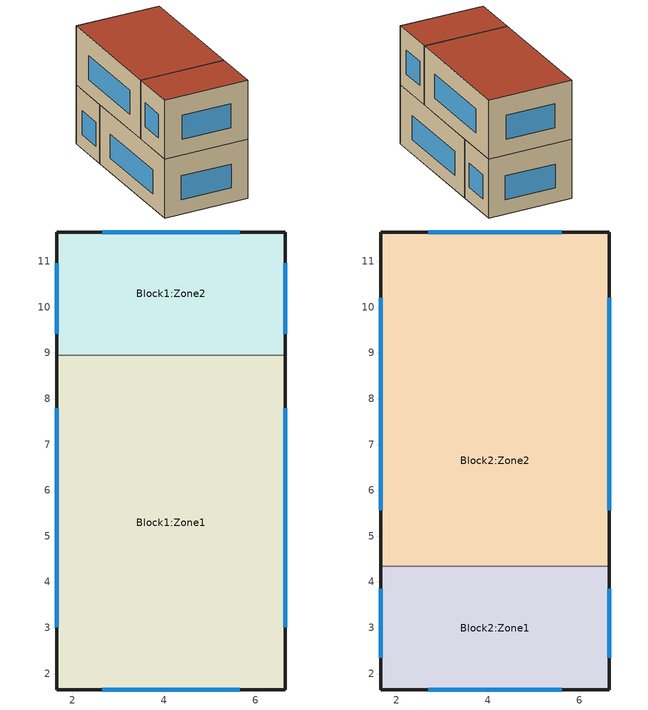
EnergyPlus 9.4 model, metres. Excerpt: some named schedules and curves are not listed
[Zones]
Block1:Zone2
 floor ground (Project ground floor): 6.65,8.95 1.65,8.95 1.65,11.64 6.65,11.64 z0
 wall outside (Project wall): 6.65,8.95 6.65,11.64 1.65,11.64 1.65,8.95 z0:3.5
 wall to Block1:Zone1 (Project partition): 1.65,8.95 6.65,8.95 z0:3.5
 window (1001): 6.65,9.41 6.65,10.96 / 5.66,11.64 2.65,11.64 / 1.65,10.96 1.65,9.41 z0.84:2.26
Block1:Zone1
 floor ground (Project ground floor): 6.65,1.64 1.65,1.64 1.65,8.95 6.65,8.95 z0
 wall outside (Project wall): 1.65,8.95 1.65,1.64 6.65,1.64 6.65,8.95 z0:3.5
 window (1001): 6.65,3.01 6.65,7.79 / 1.65,7.79 1.65,3.01 / 2.65,1.64 5.66,1.64 z0.84:2.26
Block2:Zone2
 floor to Block1:Zone2 (Project internal floor_Reversed_Rev): 6.65,8.95 1.65,8.95 1.65,11.64 6.65,11.64 z3.5
 floor to Block1:Zone1 (Project internal floor_Reversed_Rev): 6.65,4.35 1.65,4.35 1.65,8.95 6.65,8.95 z3.5
 wall outside (Project wall): 6.65,4.35 6.65,11.64 1.65,11.64 1.65,4.35 z3.5:7
 wall to Block2:Zone1 (Project partition): 1.65,4.35 6.65,4.35 z3.5:7
 window (1001): 6.65,5.57 6.65,10.2 / 5.62,11.64 2.69,11.64 / 1.65,10.2 1.65,5.57 z4.44:5.86
 roof outside (Project flat roof): 1.65,4.35 6.65,4.35 6.65,11.64 1.65,11.64 z7
Block2:Zone1
 floor to Block1:Zone1 (Project internal floor_Reversed_Rev): 6.65,1.64 1.65,1.64 1.65,4.35 6.65,4.35 z3.5
 wall outside (Project wall): 1.65,4.35 1.65,1.64 6.65,1.64 6.65,4.35 z3.5:7
 window (1001): 6.65,2.35 6.65,3.86 / 1.65,3.86 1.65,2.35 / 2.69,1.64 5.62,1.64 z4.44:5.86
 roof outside (Project flat roof): 1.65,1.64 6.65,1.64 6.65,4.35 1.65,4.35 z7
[Building]
Building: North Axis=0; Terrain=Suburbs; Loads Convergence Tolerance Value=0.04; Temperature Convergence Tolerance Value=0.4; Solar Distribution=FullExterior; Maximum Number of Warmup Days=25; Minimum Number of Warmup Days=6
[Site:Location]
Untitled (O1-O1:31-12)  (01-01:31-12): Latitude=40.45; Longitude=-3.55; Time Zone=1; Elevation=582
[SizingPeriod:DesignDay] Day of Month=15; Humidity Condition Type=WetBulb; Barometric Pressure=94525.9; Wind Direction=0; Rain Indicator=No; Snow Indicator=No
Name | Month | Day Type | Maximum DryBulb Temperature | Daily DryBulb Temperature Range | Wetbulb or DewPoint at Maximum DryBulb | Wind Speed | Daylight Saving Time Indicator | Solar Model Indicator | Sky Clearness
Summer Design Day in Untitled (O1-O1:31-12) Jul | 7 | SummerDesignDay | 38.2 | 17.5 | 20.3 | 0 | Yes | ASHRAEClearSky | 0.98
Summer Design Day in Untitled (O1-O1:31-12) Aug | 8 | SummerDesignDay | 38 | 17.4 | 19.9 | 0 | Yes | ASHRAEClearSky | 0.98
Summer Design Day in Untitled (O1-O1:31-12) Sep | 9 | SummerDesignDay | 34.9 | 16.8 | 19.3 | 0 | Yes | ASHRAEClearSky | 0.98
Winter Design Day in Untitled (O1-O1:31-12) | 1 | WinterDesignDay | -4 | 0 | -4 | 11.6 | No |  | 0
[Site:GroundTemperature:BuildingSurface]
18, 18, 18, 18, 18, 18, 18, 18, 18, 18, 18, 18
[Site:GroundTemperature:FCfactorMethod]
January Ground Temperature=6.09; February Ground Temperature=5.28; March Ground Temperature=6.71; April Ground Temperature=8.95; May Ground Temperature=14.81; June Ground Temperature=19.34; July Ground Temperature=22.39; August Ground Temperature=23.32; September Ground Temperature=21.74; October Ground Temperature=18.22; November Ground Temperature=13.53; December Ground Temperature=9.18
[Site:GroundTemperature:Shallow]
14, 14, 14, 14, 14, 14, 14, 14, 14, 14, 14, 14
[Site:GroundTemperature:Deep]
14, 14, 14, 14, 14, 14, 14, 14, 14, 14, 14, 14
[Site:GroundReflectance]
0.2, 0.2, 0.2, 0.2, 0.2, 0.2, 0.2, 0.2, 0.2, 0.2, 0.2, 0.2
[Site:GroundReflectance:SnowModifier]
2, 2
[Material] Roughness=Rough; Thermal Absorptance=0.9
Name | Thickness | Conductivity | Density | Specific Heat | Solar Absorptance | Visible Absorptance
Urea Formaldehyde Foam_.1327 | 0.1327 | 0.04 | 10 | 1400 | 0.6 | 0.6
Cast Concrete_.1 | 0.1 | 1.13 | 2000 | 1000 | 0.6 | 0.6
Floor/Roof Screed_.O7 | 0.07 | 0.41 | 1200 | 840 | 0.73 | 0.73
Timber Flooring_.O3 | 0.03 | 0.14 | 650 | 1200 | 0.78 | 0.78
Cast Concrete (Dense)_.1 | 0.1 | 1.4 | 2100 | 840 | 0.6 | 0.6
Brickwork Outer_.1 | 0.1 | 0.84 | 1700 | 800 | 0.7 | 0.7
XPS Extruded Polystyrene  - CO2 Blowing_.O795 | 0.0795 | 0.034 | 35 | 1400 | 0.6 | 0.6
Concrete Block (Medium)_.1 | 0.1 | 0.51 | 1400 | 1000 | 0.6 | 0.6
Gypsum Plastering_.O13 | 0.013 | 0.4 | 1000 | 1000 | 0.5 | 0.5
Gypsum Plasterboard_.O25 | 0.025 | 0.25 | 900 | 1000 | 0.5 | 0.5
Asphalt 1_.O1 | 0.01 | 0.7 | 2100 | 1000 | 0.85 | 0.9
MW Glass Wool (rolls)_.1445 | 0.1445 | 0.04 | 12 | 840 | 0.6 | 0.6
Plasterboard_.O13 | 0.013 | 0.25 | 2800 | 896 | 0.5 | 0.5
[Material:NoMass] Roughness=Rough; Thermal Absorptance=0.9; Solar Absorptance=0.7; Visible Absorptance=0.7
Name | Thermal Resistance
7_RVAL_2 | 0.15
9_RVAL_3 | 0.18
[WindowMaterial:Glazing] Optical Data Type=SpectralAverage; Thickness=0.003; Infrared Transmittance at Normal Incidence=0; Front Side Infrared Hemispherical Emissivity=0.84; Conductivity=0.9; Dirt Correction Factor for Solar and Visible Transmittance=1
Name | Solar Transmittance at Normal Incidence | Front Side Solar Reflectance at Normal Incidence | Back Side Solar Reflectance at Normal Incidence | Visible Transmittance at Normal Incidence | Front Side Visible Reflectance at Normal Incidence | Back Side Visible Reflectance at Normal Incidence | Back Side Infrared Hemispherical Emissivity
2 | 0.837 | 0.075 | 0.075 | 0.898 | 0.081 | 0.081 | 0.84
38 | 0.74 | 0.09 | 0.1 | 0.82 | 0.11 | 0.12 | 0.2
[WindowMaterial:Gas]
1002: Gas Type=Air; Thickness=0.013
[Construction]
Project ground floor: Urea Formaldehyde Foam_.1327, Cast Concrete_.1, Floor/Roof Screed_.O7, Timber Flooring_.O3
Project internal floor_Reversed_Rev: Cast Concrete (Dense)_.1
Project wall: Brickwork Outer_.1, XPS Extruded Polystyrene  - CO2 Blowing_.O795, Concrete Block (Medium)_.1, Gypsum Plastering_.O13
Project partition: Gypsum Plasterboard_.O25, 7_RVAL_2, Gypsum Plasterboard_.O25
Project flat roof: Asphalt 1_.O1, MW Glass Wool (rolls)_.1445, 9_RVAL_3, Plasterboard_.O13
1001: 38, 1002, 2
[Zone] Type=1; Multiplier=1; Zone Inside Convection Algorithm=TARP; Part of Total Floor Area=Yes
Name | Volume | Floor Area
Block1:Zone2 | 35.8905 | 10.2544
Block1:Zone1 | 107.277 | 30.6506
Block2:Zone2 | 103.9862 | 30.5842
Block2:Zone1 | 35.0907 | 10.3208
[PEOPLE] Number of People Schedule=Office_OpenOff_Occ; Number of People Calculation Method=People/Area; People per Zone Floor Area=0.111; Fraction Radiant=0.3; Sensible Heat Fraction=AutoCalculate; Carbon Dioxide Generation Rate=3.82e-08; Enable ASHRAE 55 Comfort Warnings=No; Mean Radiant Temperature Calculation Type=ZoneAveraged; Work Efficiency Schedule=Work efficiency; Clothing Insulation Calculation Method=ClothingInsulationSchedule; Air Velocity Schedule=AirVelocitySchedule
Name | Zone or ZoneList | Activity Level Schedule | Clothing Insulation Schedule
People Block1:Zone2 | Block1:Zone2 | Activity Schedule 67 | Clothing Schedule 67
People Block1:Zone1 | Block1:Zone1 | Activity Schedule 74 | Clothing Schedule 74
People Block2:Zone2 | Block2:Zone2 | Activity Schedule 83 | Clothing Schedule 83
People Block2:Zone1 | Block2:Zone1 | Activity Schedule 90 | Clothing Schedule 90
[Lights] Schedule=Office_OpenOff_Light; Design Level Calculation Method=Watts/Area; Watts per Zone Floor Area=20; Return Air Fraction=0; Fraction Radiant=0.42; Fraction Visible=0.18; Fraction Replaceable=1
Name | Zone or ZoneList
Block1:Zone2 | Block1:Zone2
Block1:Zone1 | Block1:Zone1
Block2:Zone2 | Block2:Zone2
Block2:Zone1 | Block2:Zone1
[OtherEquipment] Fuel Type=Electricity; Schedule=Office_OpenOff_Equip; Design Level Calculation Method=Watts/Area; Power per Zone Floor Area=11.77; Fraction Latent=0; Fraction Radiant=0.2; Fraction Lost=0; Carbon Dioxide Generation Rate=0
Name | Zone or ZoneList | EndUse Subcategory
Block1:Zone2 Equipment gain 1 | Block1:Zone2 | ELECTRIC EQUIPMENT#Block1:Zone2#05
Block1:Zone1 Equipment gain 1 | Block1:Zone1 | ELECTRIC EQUIPMENT#Block1:Zone1#05
Block2:Zone2 Equipment gain 1 | Block2:Zone2 | ELECTRIC EQUIPMENT#Block2:Zone2#05
Block2:Zone1 Equipment gain 1 | Block2:Zone1 | ELECTRIC EQUIPMENT#Block2:Zone1#05
[DESIGNSPECIFICATION:OUTDOORAIR] Outdoor Air Method=Flow/Person; Outdoor Air Flow per Person=0.00944; Outdoor Air Flow per Zone Floor Area=0; Outdoor Air Flow per Zone=0; Outdoor Air Flow Air Changes per Hour=0; Outdoor Air Schedule=On 24/7
Block1:Zone2 Design Specification Outdoor Air Object; Block1:Zone1 Design Specification Outdoor Air Object; Block2:Zone2 Design Specification Outdoor Air Object; Block2:Zone1 Design Specification Outdoor Air Object
[DESIGNSPECIFICATION:ZONEAIRDISTRIBUTION] Zone Air Distribution Effectiveness in Cooling Mode=1; Zone Air Distribution Effectiveness in Heating Mode=1; Zone Secondary Recirculation Fraction=0; Minimum Zone Ventilation Efficiency=0
Block1:Zone2 Design Specification Zone Air Distribution Object; Block1:Zone1 Design Specification Zone Air Distribution Object; Block2:Zone2 Design Specification Zone Air Distribution Object; Block2:Zone1 Design Specification Zone Air Distribution Object
[SIZING:ZONE] Zone Cooling Design Supply Air Temperature Input Method=SupplyAirTemperature; Zone Cooling Design Supply Air Temperature=14; Zone Cooling Design Supply Air Temperature Difference=5; Zone Heating Design Supply Air Temperature Input Method=SupplyAirTemperature; Zone Heating Design Supply Air Temperature=50; Zone Heating Design Supply Air Temperature Difference=15; Zone Cooling Design Supply Air Humidity Ratio=0.009; Zone Heating Design Supply Air Humidity Ratio=0.004; Zone Heating Sizing Factor=1.25; Zone Cooling Sizing Factor=1.15; Cooling Design Air Flow Method=DesignDay; Cooling Design Air Flow Rate=0; Cooling Minimum Air Flow per Zone Floor Area=0.00076; Cooling Minimum Air Flow=0; Cooling Minimum Air Flow Fraction=0; Heating Design Air Flow Method=DesignDay; Heating Design Air Flow Rate=0; Heating Maximum Air Flow per Zone Floor Area=0.00203; Heating Maximum Air Flow=0.14158; Heating Maximum Air Flow Fraction=0.3; Account for Dedicated Outdoor Air System=Yes; Dedicated Outdoor Air System Control Strategy=NeutralSupplyAir; Dedicated Outdoor Air Low Setpoint Temperature for Design=autosize; Dedicated Outdoor Air High Setpoint Temperature for Design=autosize
Name | Design Specification Outdoor Air Object | Design Specification Zone Air Distribution Object
Block1:Zone2 | Block1:Zone2 Design Specification Outdoor Air Object | Block1:Zone2 Design Specification Zone Air Distribution Object
Block1:Zone1 | Block1:Zone1 Design Specification Outdoor Air Object | Block1:Zone1 Design Specification Zone Air Distribution Object
Block2:Zone2 | Block2:Zone2 Design Specification Outdoor Air Object | Block2:Zone2 Design Specification Zone Air Distribution Object
Block2:Zone1 | Block2:Zone1 Design Specification Outdoor Air Object | Block2:Zone1 Design Specification Zone Air Distribution Object
[ZONECONTROL:THERMOSTAT] Control Type Schedule=Control type schedule: Always 4; Temperature Difference Between Cutout And Setpoint=0
Name | Zone or ZoneList | Control 1
Block1:Zone2 Thermostat | Block1:Zone2 | Block1:Zone2 Dual SP
Block1:Zone1 Thermostat | Block1:Zone1 | Block1:Zone1 Dual SP
Block2:Zone2 Thermostat | Block2:Zone2 | Block2:Zone2 Dual SP
Block2:Zone1 Thermostat | Block2:Zone1 | Block2:Zone1 Dual SP
[ZoneHVAC:IdealLoadsAirSystem] Maximum Heating Supply Air Temperature=35; Minimum Cooling Supply Air Temperature=12; Maximum Heating Supply Air Humidity Ratio=0.0156; Minimum Cooling Supply Air Humidity Ratio=0.0077; Heating Limit=LimitCapacity; Maximum Heating Air Flow Rate=Autosize; Maximum Sensible Heating Capacity=Autosize; Cooling Limit=LimitFlowRateAndCapacity; Maximum Cooling Air Flow Rate=Autosize; Maximum Total Cooling Capacity=Autosize; Dehumidification Control Type=None; Humidification Control Type=None; Outdoor Air Economizer Type=NoEconomizer; Heat Recovery Type=None
Name | Heating Availability Schedule | Cooling Availability Schedule | Design Specification Outdoor Air Object
Block1:Zone2 Ideal Loads Air | Block1:Zone2 Heating Availability Sch | Block1:Zone2 Cooling Availability Sch | Block1:Zone2
Block1:Zone1 Ideal Loads Air | Block1:Zone1 Heating Availability Sch | Block1:Zone1 Cooling Availability Sch | Block1:Zone1
Block2:Zone2 Ideal Loads Air | Block2:Zone2 Heating Availability Sch | Block2:Zone2 Cooling Availability Sch | Block2:Zone2
Block2:Zone1 Ideal Loads Air | Block2:Zone1 Heating Availability Sch | Block2:Zone1 Cooling Availability Sch | Block2:Zone1
[ZONEHVAC:TERMINALUNIT:VARIABLEREFRIGERANTFLOW] Terminal Unit Availability Schedule=On 24/7; Cooling Supply Air Flow Rate=autosize; No Cooling Supply Air Flow Rate=autosize; Heating Supply Air Flow Rate=autosize; No Heating Supply Air Flow Rate=autosize; Cooling Outdoor Air Flow Rate=0; Heating Outdoor Air Flow Rate=0; No Load Outdoor Air Flow Rate=0; Supply Air Fan Operating Mode Schedule=On 24/7; Supply Air Fan Placement=DrawThrough; Zone Terminal Unit On Parasitic Electric Energy Use=30; Zone Terminal Unit Off Parasitic Electric Energy Use=20; Maximum Supply Air Temperature from Supplemental Heater=autosize; Maximum Outdoor DryBulb Temperature for Supplemental Heater Operation=21
Name | Supply Air Fan Object | Cooling Coil Object | Heating Coil Object
Block1:Zone2 VRF Indoor Unit | Block1:Zone2 VRF Indoor Unit Supply Fan | Block1:Zone2 VRF Indoor Unit DX Cooling Coil | Block1:Zone2 VRF Indoor Unit DX Heating Coil
Block1:Zone1 VRF Indoor Unit | Block1:Zone1 VRF Indoor Unit Supply Fan | Block1:Zone1 VRF Indoor Unit DX Cooling Coil | Block1:Zone1 VRF Indoor Unit DX Heating Coil
Block2:Zone2 VRF Indoor Unit | Block2:Zone2 VRF Indoor Unit Supply Fan | Block2:Zone2 VRF Indoor Unit DX Cooling Coil | Block2:Zone2 VRF Indoor Unit DX Heating Coil
Block2:Zone1 VRF Indoor Unit | Block2:Zone1 VRF Indoor Unit Supply Fan | Block2:Zone1 VRF Indoor Unit DX Cooling Coil | Block2:Zone1 VRF Indoor Unit DX Heating Coil
[Zone equipment]
Block1:Zone2: Block1:Zone2 VRF Indoor Unit
Block1:Zone1: Block1:Zone1 VRF Indoor Unit
Block2:Zone2: Block2:Zone2 VRF Indoor Unit
Block2:Zone1: Block2:Zone1 VRF Indoor Unit
[FAN:CONSTANTVOLUME] Availability Schedule=On 24/7; Fan Total Efficiency=0.7; Pressure Rise=100; Maximum Flow Rate=autosize; Motor Efficiency=0.9; Motor In Airstream Fraction=1; EndUse Subcategory=General
Block1:Zone2 VRF Indoor Unit Supply Fan; Block1:Zone1 VRF Indoor Unit Supply Fan; Block2:Zone2 VRF Indoor Unit Supply Fan; Block2:Zone1 VRF Indoor Unit Supply Fan
[COIL:COOLING:DX:VARIABLEREFRIGERANTFLOW] Availability Schedule=On 24/7; Gross Rated Total Cooling Capacity=autosize; Gross Rated Sensible Heat Ratio=autosize; Rated Air Flow Rate=autosize; Cooling Capacity Ratio Modifier Function of Temperature Curve=VRFTUCoolCapFT; Cooling Capacity Modifier Curve Function of Flow Fraction=VRFACCoolCapFFF
Block1:Zone2 VRF Indoor Unit DX Cooling Coil; Block1:Zone1 VRF Indoor Unit DX Cooling Coil; Block2:Zone2 VRF Indoor Unit DX Cooling Coil; Block2:Zone1 VRF Indoor Unit DX Cooling Coil
[COIL:HEATING:DX:VARIABLEREFRIGERANTFLOW] Availability Schedule=On 24/7; Gross Rated Heating Capacity=autosize; Rated Air Flow Rate=autosize; Heating Capacity Ratio Modifier Function of Temperature Curve=VRFTUHeatCapFT; Heating Capacity Modifier Function of Flow Fraction Curve=VRFACCoolCapFFF
Block1:Zone2 VRF Indoor Unit DX Heating Coil; Block1:Zone1 VRF Indoor Unit DX Heating Coil; Block2:Zone2 VRF Indoor Unit DX Heating Coil; Block2:Zone1 VRF Indoor Unit DX Heating Coil
[AIRCONDITIONER:VARIABLEREFRIGERANTFLOW] Availability Schedule=On 24/7; Gross Rated Total Cooling Capacity=autosize; Gross Rated Cooling COP=2; Minimum Outdoor Temperature in Cooling Mode=-6; Maximum Outdoor Temperature in Cooling Mode=43; Cooling Capacity Ratio Modifier Function of Low Temperature Curve=VRFCoolCapFT; Cooling Capacity Ratio Boundary Curve=VRFCoolCapFTBoundary; Cooling Capacity Ratio Modifier Function of High Temperature Curve=VRFCoolCapFTHi; Cooling Energy Input Ratio Modifier Function of Low Temperature Curve=VRFCoolEIRFT; Cooling Energy Input Ratio Boundary Curve=VRFCoolEIRFTBoundary; Cooling Energy Input Ratio Modifier Function of High Temperature Curve=VRFCoolEIRFTHi; Cooling Energy Input Ratio Modifier Function of Low PartLoad Ratio Curve=CoolingEIRLowPLR; Cooling Energy Input Ratio Modifier Function of High PartLoad Ratio Curve=CoolingEIRHiPLR; Cooling Combination Ratio Correction Factor Curve=CoolingCombRatio; Cooling PartLoad Fraction Correlation Curve=VRFCPLFFPLR; Gross Rated Heating Capacity=autosize; Rated Heating Capacity Sizing Ratio=1; Gross Rated Heating COP=2.1; Minimum Outdoor Temperature in Heating Mode=-20; Maximum Outdoor Temperature in Heating Mode=40; Heating Capacity Ratio Modifier Function of Low Temperature Curve=VRFHeatCapFT; Heating Capacity Ratio Boundary Curve=VRFHeatCapFTBoundary; Heating Capacity Ratio Modifier Function of High Temperature Curve=VRFHeatCapFTHi; Heating Energy Input Ratio Modifier Function of Low Temperature Curve=VRFHeatEIRFT; Heating Energy Input Ratio Boundary Curve=VRFHeatEIRFTBoundary; Heating Energy Input Ratio Modifier Function of High Temperature Curve=VRFHeatEIRFTHi; Heating Performance Curve Outdoor Temperature Type=WetBulbTemperature; Heating Energy Input Ratio Modifier Function of Low PartLoad Ratio Curve=HeatingEIRLowPLR; Heating Energy Input Ratio Modifier Function of High PartLoad Ratio Curve=HeatingEIRHiPLR; Heating Combination Ratio Correction Factor Curve=HeatingCombRatio; Heating PartLoad Fraction Correlation Curve=VRFCPLFFPLR; Minimum Heat Pump PartLoad Ratio=0.2; Master Thermostat Priority Control Type=LoadPriority; Heat Pump Waste Heat Recovery=Yes; Equivalent Piping Length used for Piping Correction Factor in Cooling Mode=50; Vertical Height used for Piping Correction Factor=15; Piping Correction Factor for Length in Cooling Mode Curve=CoolingLengthCorrectionFactor; Piping Correction Factor for Height in Cooling Mode Coefficient=0; Equivalent Piping Length used for Piping Correction Factor in Heating Mode=50; Piping Correction Factor for Length in Heating Mode Curve=VRF Piping Correction Factor for Length in Heating Mode; Piping Correction Factor for Height in Heating Mode Coefficient=0; Crankcase Heater Power per Compressor=15; Number of Compressors=2; Ratio of Compressor Size to Total Compressor Capacity=0.5; Maximum Outdoor DryBulb Temperature for Crankcase Heater=5; Defrost Strategy=Resistive; Defrost Control=Timed; Defrost Time Period Fraction=0; Resistive Defrost Heater Capacity=autosize; Maximum Outdoor Drybulb Temperature for Defrost Operation=5; Condenser Type=AirCooled; Water Condenser Volume Flow Rate=autosize; Evaporative Condenser Effectiveness=0.9; Evaporative Condenser Air Flow Rate=autosize; Evaporative Condenser Pump Rated Power Consumption=autosize; Basin Heater Capacity=0; Basin Heater Setpoint Temperature=2; Basin Heater Operating Schedule=On 24/7; Fuel Type=Electricity; Minimum Outdoor Temperature in Heat Recovery Mode=-10; Maximum Outdoor Temperature in Heat Recovery Mode=40; Heat Recovery Cooling Capacity Modifier Curve=VRF Heat Recovery Cooling Capacity Modifier; Initial Heat Recovery Cooling Capacity Fraction=0.5; Heat Recovery Cooling Capacity Time Constant=0.15; Heat Recovery Cooling Energy Modifier Curve=VRF Heat Recovery Cooling Energy Modifier; Initial Heat Recovery Cooling Energy Fraction=1; Heat Recovery Cooling Energy Time Constant=0; Heat Recovery Heating Capacity Modifier Curve=VRF Heat Recovery Heating Capacity Modifier; Initial Heat Recovery Heating Capacity Fraction=1; Heat Recovery Heating Capacity Time Constant=0.15; Heat Recovery Heating Energy Modifier Curve=VRF Heat Recovery Heating Energy Modifier; Initial Heat Recovery Heating Energy Fraction=1; Heat Recovery Heating Energy Time Constant=0
Name | Heat Pump | Zone Terminal Unit List
 | VRF Outdoor Unit_Block1:Zone2 | VRF Outdoor Unit_Block1:Zone2 Zone List
 | VRF Outdoor Unit_Block1:Zone1 | VRF Outdoor Unit_Block1:Zone1 Zone List
 | VRF Outdoor Unit_Block2:Zone2 | VRF Outdoor Unit_Block2:Zone2 Zone List
 | VRF Outdoor Unit_Block2:Zone1 | VRF Outdoor Unit_Block2:Zone1 Zone List
[ZONETERMINALUNITLIST]
Name | Zone Terminal Unit Name 1
VRF Outdoor Unit_Block1:Zone2 Zone List | Block1:Zone2 VRF Indoor Unit
VRF Outdoor Unit_Block1:Zone1 Zone List | Block1:Zone1 VRF Indoor Unit
VRF Outdoor Unit_Block2:Zone2 Zone List | Block2:Zone2 VRF Indoor Unit
VRF Outdoor Unit_Block2:Zone1 Zone List | Block2:Zone1 VRF Indoor Unit
[WaterUse:Equipment] Flow Rate Fraction Schedule=Office_OpenOff_Occ
Name | EndUse Subcategory | Peak Flow Rate | Target Temperature Schedule | Hot Water Supply Temperature Schedule | Cold Water Supply Temperature Schedule | Zone
DHW Block1:Zone2 | DHW Block1:Zone2 | 6.32988e-08 | DHW Supply Temperature Block1:Zone2 | DHW Supply Temperature Block1:Zone2 | DHW Mains Temperature Block1:Zone2 | Block1:Zone2
DHW Block1:Zone1 | DHW Block1:Zone1 | 1.89201e-07 | DHW Supply Temperature Block1:Zone1 | DHW Supply Temperature Block1:Zone1 | DHW Mains Temperature Block1:Zone1 | Block1:Zone1
DHW Block2:Zone2 | DHW Block2:Zone2 | 1.88791e-07 | DHW Supply Temperature Block2:Zone2 | DHW Supply Temperature Block2:Zone2 | DHW Mains Temperature Block2:Zone2 | Block2:Zone2
DHW Block2:Zone1 | DHW Block2:Zone1 | 6.37086e-08 | DHW Supply Temperature Block2:Zone1 | DHW Supply Temperature Block2:Zone1 | DHW Mains Temperature Block2:Zone1 | Block2:Zone1
[Schedule:Compact]
Work efficiency: Through: 12/31, For: AllDays, Until: 24:00, 0
AirVelocitySchedule: Through: 12/31, For: AllDays, Until: 24:00, .137
Office_OpenOff_Occ: Through: 31 Dec, For: Weekdays SummerDesignDay, Until: 07:00, 0, Until: 08:00, 0.25, Until: 09:00, 0.5, Until: 12:00, 1, Until: 14:00, 0.75, Until: 17:00, 1, Until: 18:00, 0.5, Until: 19:00, 0.25, Until: 24:00, 0, For: Weekends, Until: 24:00, 0, For: Holidays, Until: 24:00, 0, For: WinterDesignDay AllOtherDays, Until: 24:00, 0
Office_OpenOff_Equip: Through: 31 Dec, For: Weekdays SummerDesignDay, Until: 07:00, 0.05394, Until: 20:00, 1, Until: 24:00, 0.05394, For: Weekends, Until: 24:00, 0.05394, For: Holidays, Until: 24:00, 0.05394, For: WinterDesignDay AllOtherDays, Until: 24:00, 0
Office_OpenOff_Light: Through: 31 Dec, For: Weekdays SummerDesignDay, Until: 07:00, 0, Until: 19:00, 1, Until: 24:00, 0, For: Weekends, Until: 24:00, 0, For: Holidays, Until: 24:00, 0, For: WinterDesignDay AllOtherDays, Until: 24:00, 0
Activity Schedule 67; Activity Schedule 74; Activity Schedule 83; Activity Schedule 90: Through: 12/31, For: AllDays, Until: 24:00, 110.7
Clothing Schedule 67; Clothing Schedule 74; Clothing Schedule 83; Clothing Schedule 90: Through: 4/1, For: AllDays, Until: 24:00, 1, Through: 9/30, For: AllDays, Until: 24:00, .5, Through: 12/31, For: AllDays, Until: 24:00, 1
DHW Supply Temperature Block1:Zone2; DHW Supply Temperature Block1:Zone1; DHW Supply Temperature Block2:Zone2; DHW Supply Temperature Block2:Zone1: Through: 12/31, For: AllDays, Until: 24:00, 65
DHW Mains Temperature Block1:Zone2; DHW Mains Temperature Block1:Zone1; DHW Mains Temperature Block2:Zone2; DHW Mains Temperature Block2:Zone1: Through: 12/31, For: AllDays, Until: 24:00, 10
Block1:Zone2 Heating Availability Sch; Block1:Zone1 Heating Availability Sch; Block2:Zone2 Heating Availability Sch; Block2:Zone1 Heating Availability Sch: Through: 31 Dec, For: Weekdays SummerDesignDay, Until: 05:00, 1, Until: 19:00, 1, Until: 24:00, 1, For: WinterDesignDay, Until: 24:00, 1, For: Weekends, Until: 24:00, 1, For: Holidays, Until: 24:00, 1, For: AllOtherDays, Until: 24:00, 0
Block1:Zone2 Cooling Availability Sch; Block1:Zone1 Cooling Availability Sch; Block2:Zone2 Cooling Availability Sch; Block2:Zone1 Cooling Availability Sch: Through: 31 Dec, For: Weekdays SummerDesignDay, Until: 05:00, 0, Until: 19:00, 1, Until: 24:00, 0, For: Weekends, Until: 24:00, 0, For: Holidays, Until: 24:00, 0, For: WinterDesignDay AllOtherDays, Until: 24:00, 0
[AirflowNetwork:SimulationControl]
VENT: AirflowNetwork Control=MultizoneWithoutDistribution; Wind Pressure Coefficient Type=Input; Height Selection for Local Wind Pressure Calculation=OpeningHeight; Building Type=LowRise; Maximum Number of Iterations=1000; Initialization Type=ZeroNodePressures; Relative Airflow Convergence Tolerance=0.0001; Absolute Airflow Convergence Tolerance=1e-06; Convergence Acceleration Limit=-0.5; Azimuth Angle of Long Axis of Building=0; Ratio of Building Width Along Short Axis to Width Along Long Axis=1
[AirflowNetwork:MultiZone:Zone] Ventilation Control Mode=Temperature; Ventilation Control Zone Temperature Setpoint Schedule=20002; Venting Availability Schedule=20001
Block1:Zone2; Block1:Zone1; Block2:Zone2; Block2:Zone1
[AirflowNetwork:MultiZone:Surface] WindowDoor Opening Factor or Crack Factor=1
Name | Leakage Component | Ventilation Control Mode
Block1:Zone2_Ceiling_1_0_0 | Block1:Zone2_Ceiling_1_0_0
Block1:Zone2_Wall_2_0_0 | Block1:Zone2_Wall_2_0_0
Block1:Zone2_Wall_2_0_0_0_0_0_Win | Block1:Zone2_Wall_2_0_0_0_0_0_Win | NoVent
Block1:Zone2_Wall_3_0_0 | Block1:Zone2_Wall_3_0_0
Block1:Zone2_Wall_3_0_0_0_0_0_Win | Block1:Zone2_Wall_3_0_0_0_0_0_Win | NoVent
Block1:Zone2_Wall_4_0_0 | Block1:Zone2_Wall_4_0_0
Block1:Zone2_Wall_4_0_0_0_0_0_Win | Block1:Zone2_Wall_4_0_0_0_0_0_Win | NoVent
Block1:Zone2_Partition_5_0_0 | Block1:Zone2_Partition_5_0_0
Block1:Zone1_Ceiling_1_0_0 | Block1:Zone1_Ceiling_1_0_0
Block1:Zone1_Ceiling_1_1_0 | Block1:Zone1_Ceiling_1_1_0
Block1:Zone1_Wall_2_0_0 | Block1:Zone1_Wall_2_0_0
Block1:Zone1_Wall_2_0_0_0_0_0_Win | Block1:Zone1_Wall_2_0_0_0_0_0_Win | NoVent
Block1:Zone1_Wall_4_0_0 | Block1:Zone1_Wall_4_0_0
Block1:Zone1_Wall_4_0_0_0_0_0_Win | Block1:Zone1_Wall_4_0_0_0_0_0_Win | NoVent
Block1:Zone1_Wall_5_0_0 | Block1:Zone1_Wall_5_0_0
Block1:Zone1_Wall_5_0_0_0_0_0_Win | Block1:Zone1_Wall_5_0_0_0_0_0_Win | NoVent
Block2:Zone2_Roof_1_0_0 | Block2:Zone2_Roof_1_0_0
Block2:Zone2_Wall_2_0_0 | Block2:Zone2_Wall_2_0_0
Block2:Zone2_Wall_2_0_0_0_0_0_Win | Block2:Zone2_Wall_2_0_0_0_0_0_Win | NoVent
Block2:Zone2_Wall_3_0_0 | Block2:Zone2_Wall_3_0_0
Block2:Zone2_Wall_3_0_0_0_0_0_Win | Block2:Zone2_Wall_3_0_0_0_0_0_Win | NoVent
Block2:Zone2_Wall_4_0_0 | Block2:Zone2_Wall_4_0_0
Block2:Zone2_Wall_4_0_0_0_0_0_Win | Block2:Zone2_Wall_4_0_0_0_0_0_Win | NoVent
Block2:Zone2_Partition_5_0_0 | Block2:Zone2_Partition_5_0_0
Block2:Zone1_Roof_1_0_0 | Block2:Zone1_Roof_1_0_0
Block2:Zone1_Wall_2_0_0 | Block2:Zone1_Wall_2_0_0
Block2:Zone1_Wall_2_0_0_0_0_0_Win | Block2:Zone1_Wall_2_0_0_0_0_0_Win | NoVent
Block2:Zone1_Wall_4_0_0 | Block2:Zone1_Wall_4_0_0
Block2:Zone1_Wall_4_0_0_0_0_0_Win | Block2:Zone1_Wall_4_0_0_0_0_0_Win | NoVent
Block2:Zone1_Wall_5_0_0 | Block2:Zone1_Wall_5_0_0
Block2:Zone1_Wall_5_0_0_0_0_0_Win | Block2:Zone1_Wall_5_0_0_0_0_0_Win | NoVent
[AirflowNetwork:MultiZone:ReferenceCrackConditions]
Reference Crack Conditions: Reference Temperature=20; Reference Barometric Pressure=101320; Reference Humidity Ratio=0.005
[AirflowNetwork:MultiZone:Surface:Crack] Reference Crack Conditions=Reference Crack Conditions
Name | Air Mass Flow Coefficient at Reference Conditions | Air Mass Flow Exponent
DefaultCrack | 1e-11 | 0.66
Block1:Zone2_Ceiling_1_0_0 | 0.0121056 | 0.7
Block1:Zone2_Wall_2_0_0; Block1:Zone2_Wall_4_0_0 | 0.000722 | 0.7
Block1:Zone2_Wall_3_0_0; Block1:Zone1_Wall_5_0_0 | 0.0013225 | 0.7
Block1:Zone2_Partition_5_0_0; Block2:Zone2_Partition_5_0_0 | 0.0525 | 0.75
Block1:Zone1_Ceiling_1_0_0 | 0.0207212 | 0.7
Block1:Zone1_Ceiling_1_1_0 | 0.0121732 | 0.7
Block1:Zone1_Wall_2_0_0; Block1:Zone1_Wall_4_0_0 | 0.0018797 | 0.7
Block2:Zone2_Roof_1_0_0 | 0.0036474 | 0.7
Block2:Zone2_Wall_2_0_0; Block2:Zone2_Wall_4_0_0 | 0.0018956 | 0.7
Block2:Zone2_Wall_3_0_0; Block2:Zone1_Wall_5_0_0 | 0.001335 | 0.7
Block2:Zone1_Roof_1_0_0 | 0.0013526 | 0.7
Block2:Zone1_Wall_2_0_0; Block2:Zone1_Wall_4_0_0 | 0.0007324 | 0.7
[AirflowNetwork:MultiZone:Component:DetailedOpening] Air Mass Flow Coefficient When Opening is Closed=0.00014; Air Mass Flow Exponent When Opening is Closed=0.65; Type of Rectangular Large Vertical Opening LVO=NonPivoted; Extra Crack Length or Height of Pivoting Axis=0; Number of Sets of Opening Factor Data=2; Opening Factor 1=0; Discharge Coefficient for Opening Factor 1=0.65; Width Factor for Opening Factor 1=0; Height Factor for Opening Factor 1=0; Start Height Factor for Opening Factor 1=0; Opening Factor 2=1; Discharge Coefficient for Opening Factor 2=0.65; Width Factor for Opening Factor 2=1e-08; Height Factor for Opening Factor 2=1; Start Height Factor for Opening Factor 2=0; Opening Factor 3=0; Discharge Coefficient for Opening Factor 3=0; Width Factor for Opening Factor 3=0; Height Factor for Opening Factor 3=0; Start Height Factor for Opening Factor 3=0; Opening Factor 4=0; Discharge Coefficient for Opening Factor 4=0; Width Factor for Opening Factor 4=0; Height Factor for Opening Factor 4=0; Start Height Factor for Opening Factor 4=0
Block1:Zone2_Wall_2_0_0_0_0_0_Win; Block1:Zone2_Wall_3_0_0_0_0_0_Win; Block1:Zone2_Wall_4_0_0_0_0_0_Win; Block1:Zone1_Wall_2_0_0_0_0_0_Win; Block1:Zone1_Wall_4_0_0_0_0_0_Win; Block1:Zone1_Wall_5_0_0_0_0_0_Win; Block2:Zone2_Wall_2_0_0_0_0_0_Win; Block2:Zone2_Wall_3_0_0_0_0_0_Win; Block2:Zone2_Wall_4_0_0_0_0_0_Win; Block2:Zone1_Wall_2_0_0_0_0_0_Win; Block2:Zone1_Wall_4_0_0_0_0_0_Win; Block2:Zone1_Wall_5_0_0_0_0_0_Win
[AirflowNetwork:MultiZone:ExternalNode]
Name | External Node Height | Wind Pressure Coefficient Curve
Block1:Zone2_Wall_2_0_0 | 2.33 | Block1:Zone2_Wall_2_0_0
Block1:Zone2_Wall_2_0_0_0_0_0_Win | 2.07 | Block1:Zone2_Wall_2_0_0_0_0_0_Win
Block1:Zone2_Wall_3_0_0 | 2.33 | Block1:Zone2_Wall_3_0_0
Block1:Zone2_Wall_3_0_0_0_0_0_Win | 2.07 | Block1:Zone2_Wall_3_0_0_0_0_0_Win
Block1:Zone2_Wall_4_0_0 | 2.33 | Block1:Zone2_Wall_4_0_0
Block1:Zone2_Wall_4_0_0_0_0_0_Win | 2.07 | Block1:Zone2_Wall_4_0_0_0_0_0_Win
Block1:Zone1_Wall_2_0_0 | 2.33 | Block1:Zone1_Wall_2_0_0
Block1:Zone1_Wall_2_0_0_0_0_0_Win | 2.07 | Block1:Zone1_Wall_2_0_0_0_0_0_Win
Block1:Zone1_Wall_4_0_0 | 2.33 | Block1:Zone1_Wall_4_0_0
Block1:Zone1_Wall_4_0_0_0_0_0_Win | 2.07 | Block1:Zone1_Wall_4_0_0_0_0_0_Win
Block1:Zone1_Wall_5_0_0 | 2.33 | Block1:Zone1_Wall_5_0_0
Block1:Zone1_Wall_5_0_0_0_0_0_Win | 2.07 | Block1:Zone1_Wall_5_0_0_0_0_0_Win
Block2:Zone2_Roof_1_0_0 | 9.33 | Block2:Zone2_Roof_1_0_0
Block2:Zone2_Wall_2_0_0 | 7 | Block2:Zone2_Wall_2_0_0
Block2:Zone2_Wall_2_0_0_0_0_0_Win | 6.87 | Block2:Zone2_Wall_2_0_0_0_0_0_Win
Block2:Zone2_Wall_3_0_0 | 7 | Block2:Zone2_Wall_3_0_0
Block2:Zone2_Wall_3_0_0_0_0_0_Win | 6.87 | Block2:Zone2_Wall_3_0_0_0_0_0_Win
Block2:Zone2_Wall_4_0_0 | 7 | Block2:Zone2_Wall_4_0_0
Block2:Zone2_Wall_4_0_0_0_0_0_Win | 6.87 | Block2:Zone2_Wall_4_0_0_0_0_0_Win
Block2:Zone1_Roof_1_0_0 | 9.33 | Block2:Zone1_Roof_1_0_0
Block2:Zone1_Wall_2_0_0 | 7 | Block2:Zone1_Wall_2_0_0
Block2:Zone1_Wall_2_0_0_0_0_0_Win | 6.87 | Block2:Zone1_Wall_2_0_0_0_0_0_Win
Block2:Zone1_Wall_4_0_0 | 7 | Block2:Zone1_Wall_4_0_0
Block2:Zone1_Wall_4_0_0_0_0_0_Win | 6.87 | Block2:Zone1_Wall_4_0_0_0_0_0_Win
Block2:Zone1_Wall_5_0_0 | 7 | Block2:Zone1_Wall_5_0_0
Block2:Zone1_Wall_5_0_0_0_0_0_Win | 6.87 | Block2:Zone1_Wall_5_0_0_0_0_0_Win
[AirflowNetwork:MultiZone:WindPressureCoefficientArray]
Cp Data: Wind Direction 1=0; Wind Direction 2=45; Wind Direction 3=90; Wind Direction 4=135; Wind Direction 5=180; Wind Direction 6=225; Wind Direction 7=270; Wind Direction 8=315
[AirflowNetwork:MultiZone:WindPressureCoefficientValues] AirflowNetworkMultiZoneWindPressureCoefficientArray=Cp Data
Name | Wind Pressure Coefficient Value 1 | Wind Pressure Coefficient Value 2 | Wind Pressure Coefficient Value 3 | Wind Pressure Coefficient Value 4 | Wind Pressure Coefficient Value 5 | Wind Pressure Coefficient Value 6 | Wind Pressure Coefficient Value 7 | Wind Pressure Coefficient Value 8
Block1:Zone2_Wall_2_0_0; Block1:Zone2_Wall_2_0_0_0_0_0_Win; Block1:Zone1_Wall_2_0_0; Block1:Zone1_Wall_2_0_0_0_0_0_Win; Block2:Zone2_Wall_2_0_0; Block2:Zone2_Wall_2_0_0_0_0_0_Win; Block2:Zone1_Wall_2_0_0; Block2:Zone1_Wall_2_0_0_0_0_0_Win | -0.3 | 0.1 | 0.4 | 0.1 | -0.3 | -0.35 | -0.2 | -0.35
Block1:Zone2_Wall_3_0_0; Block1:Zone2_Wall_3_0_0_0_0_0_Win; Block2:Zone2_Wall_3_0_0; Block2:Zone2_Wall_3_0_0_0_0_0_Win | 0.4 | 0.1 | -0.3 | -0.35 | -0.2 | -0.35 | -0.3 | 0.1
Block1:Zone2_Wall_4_0_0; Block1:Zone2_Wall_4_0_0_0_0_0_Win; Block1:Zone1_Wall_4_0_0; Block1:Zone1_Wall_4_0_0_0_0_0_Win; Block2:Zone2_Wall_4_0_0; Block2:Zone2_Wall_4_0_0_0_0_0_Win; Block2:Zone1_Wall_4_0_0; Block2:Zone1_Wall_4_0_0_0_0_0_Win | -0.3 | -0.35 | -0.2 | -0.35 | -0.3 | 0.1 | 0.4 | 0.1
Block1:Zone1_Wall_5_0_0; Block1:Zone1_Wall_5_0_0_0_0_0_Win; Block2:Zone1_Wall_5_0_0; Block2:Zone1_Wall_5_0_0_0_0_0_Win | -0.2 | -0.35 | -0.3 | 0.1 | 0.4 | 0.1 | -0.3 | -0.35
Block2:Zone2_Roof_1_0_0; Block2:Zone1_Roof_1_0_0 | -0.6 | -0.5 | -0.4 | -0.5 | -0.6 | -0.5 | -0.4 | -0.5
